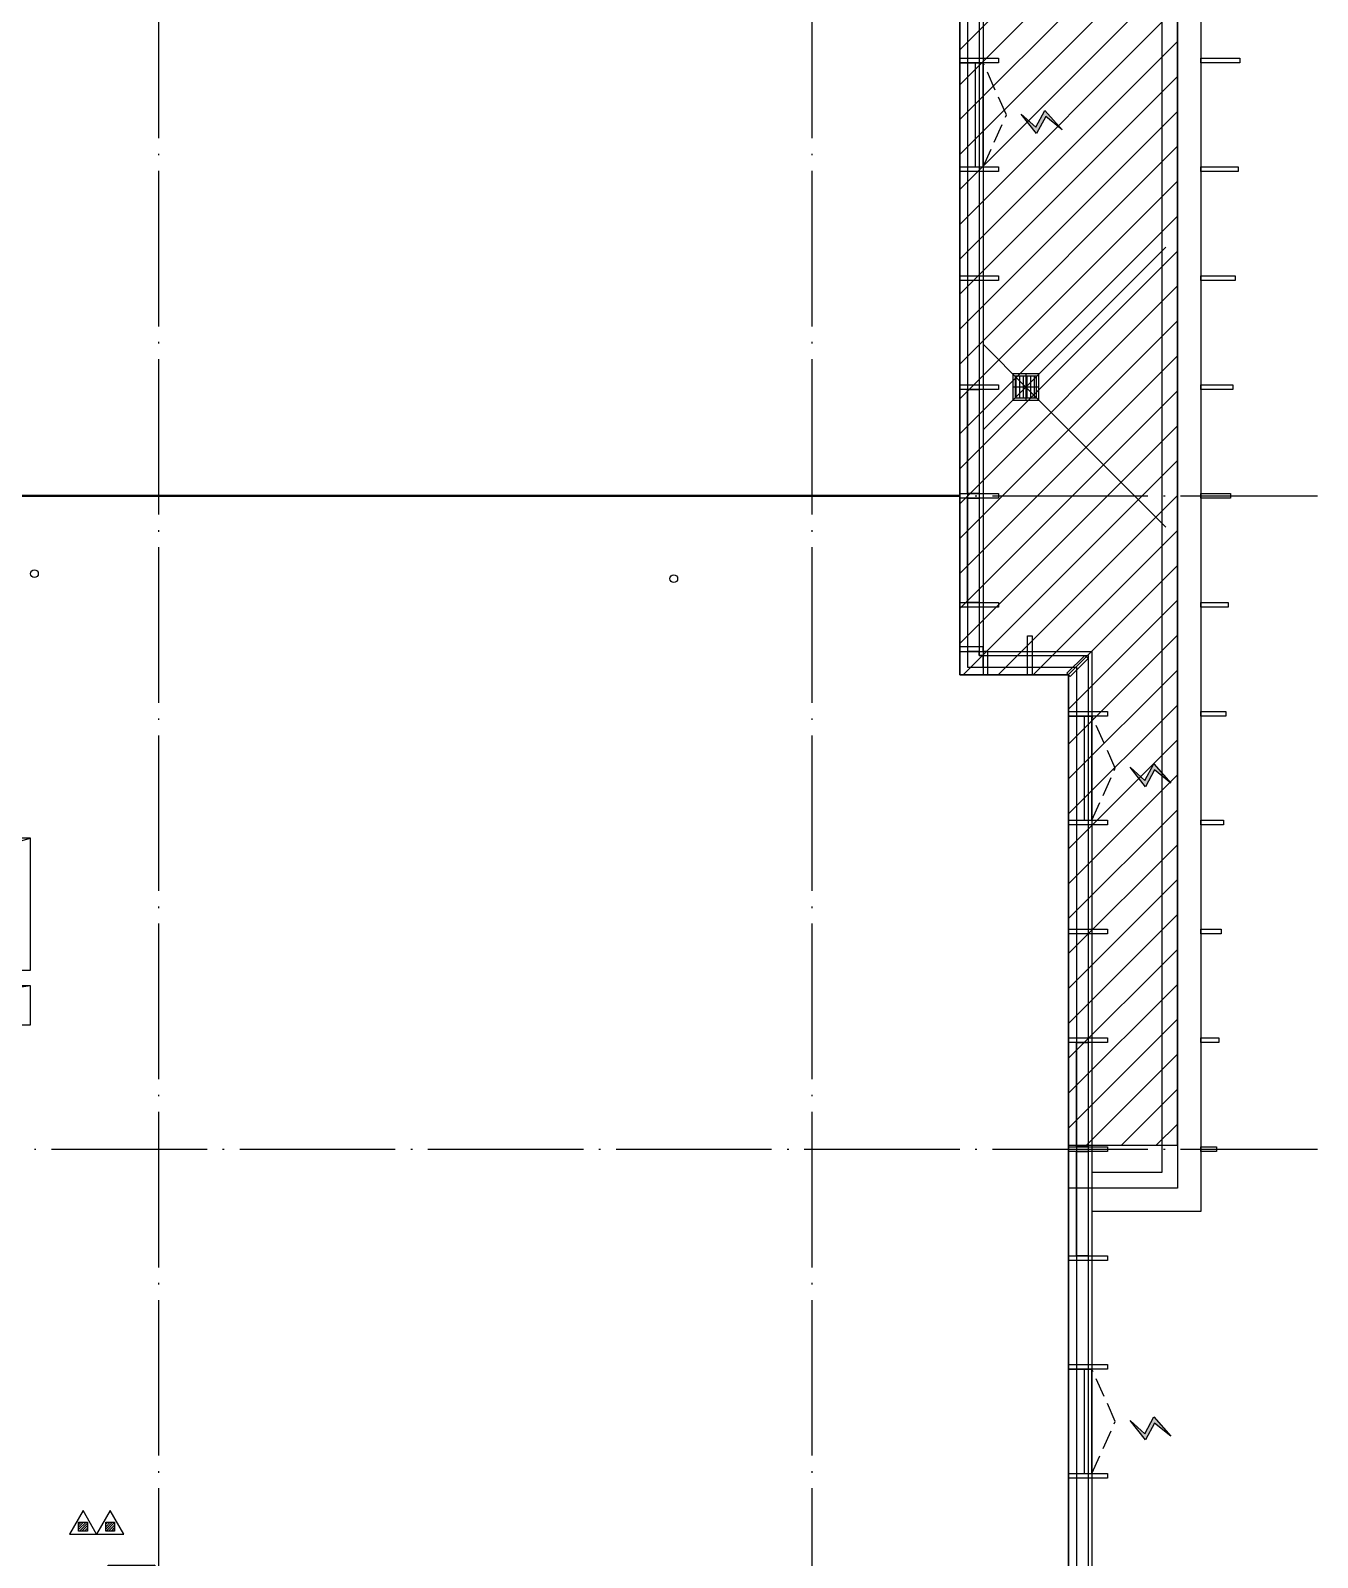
# Model space of a CAD drawing. Extents: x -186750 to 855523, y -12902 to 560425.
# Drawn here: x 31950 to 48500, y 189750 to 209384 of the extents above; entities that cross this region are included whole.
import ezdxf
from ezdxf.xclip import XClip

# ---------------------------------------------------------------- set-up
doc = ezdxf.new("R2010")
doc.units = 0
doc.header["$LTSCALE"] = 1000
doc.header["$MEASUREMENT"] = 0
doc.header["$XCLIPFRAME"] = 0
for name, pattern in [('10#楼幕墙$0$109-34 轴网$0$L1$0$$AUDIT_BAD_LTYPE1', [0]), ('10#楼幕墙$0$DASH', [0.35, 0.25, -0.1]), ('104-10 轴网$0$DOTE', [2.4200000000000004, 2, -0.2, 0.02, -0.2]), ('X-104 8#10#平面$0$109-34 轴网$0$L1$0$$AUDIT_BAD_LTYPE1', [0]), ('X-104 8#10#平面$0$DASH', [0.35, 0.25, -0.1])]:
    doc.linetypes.add(name, pattern=pattern)
doc.layers.add('10#楼幕墙$0$04-电动窗', color=1, linetype='Continuous', plot=False)
doc.layers.add('X-104 8#10#平面$0$04-不打印_辅助线', color=165, linetype='Continuous', plot=False)
for name, color, linetype in [('10#楼幕墙$0$A-C_玻璃幕墙', 140, 'Continuous'), ('10#楼幕墙$0$A-C_窗b', 191, 'Continuous'), ('10#楼幕墙$0$A-O_屋面', 252, 'Continuous'), ('10#楼幕墙$1$A-TECH_结构', 21, 'Continuous'), ('104-10 轴网$0$A_AXIS-轴线', 252, '104-10 轴网$0$DOTE'), ('EQUIP_消防', 7, 'Continuous'), ('VPIPE-雨水', 4, 'TG_Y'), ('X-104 8#10#平面$0$A-O_分水线', 127, 'Continuous'), ('X-104 8#10#平面$0$A-O_屋面', 201, 'Continuous'), ('X-104 8#10#平面$0$A-SUR_看线', 252, 'Continuous'), ('X-104 8#10#平面$0$A-TECH_结构', 252, 'Continuous')]:
    doc.layers.add(name, color=color, linetype=linetype)
doc.styles.add('TG_LINETYPE', font='romans2.shx', dxfattribs={"width": 0.8, "height": 3, "bigfont": 'hzdf2.shx'})
doc.linetypes.add('TG_Y', pattern='A,5,-0.3,["Y",TG_LINETYPE,S=0.1,R=0,X=-0.23,Y=-0.15],0', length=5.3)

# ---------------------------------------------------------------- blocks, each defined once
blk = doc.blocks.new('104-10 轴网')
at = {"layer": '104-10 轴网$0$A_AXIS-轴线', "linetype": '104-10 轴网$0$DOTE'}
for p, q in [((33599.99999999995, -6500.000000000015), (33600.00000000021, 40100.00000000004)), ((41999.99999999995, -6500.000000000015), (42000.00000000021, 40100.00000000004)), ((-6500.000000000022, 25199.99999999999), (48500.00000000018, 25200.00000000004)), ((-6500.000000000022, 16799.99999999999), (48500.00000000018, 16800.00000000004))]:
    blk.add_line(p, q, dxfattribs=at)
blk = doc.blocks.new('X-104 8#10#平面$0$uyrii7ur')
at = {"layer": 'X-104 8#10#平面$0$A-TECH_结构', "linetype": 'X-104 8#10#平面$0$109-34 轴网$0$L1$0$$AUDIT_BAD_LTYPE1'}
for points in [[(25249.99997658582, 20800.00000749383), (25850.00000000499, 20800.00000749383), (25850.00000000499, 19100.00000788411), (25249.99997658582, 19100.00000788411)], [(30800.00000000291, 19100.00000788414), (31949.9999765715, 19100.00000788414), (31949.9999765715, 20800.00000749389), (30800.00000000291, 20800.00000749389)], [(31249.99997658737, 18400.00000787905), (31949.99997657165, 18400.00000787905), (31949.99997657165, 18900.00000788405), (31249.99997658737, 18900.00000788405)], [(27449.9999765532, 10750.00000788458), (25849.99997655327, 10750.00000788458), (25849.99997655327, 11650.00000788731), (27449.9999765532, 11650.00000788731)], [(33549.99322787844, 10199.99893631577), (32949.99995488752, 10199.99893631577), (32949.99995488752, 11450.00000787922), (33549.99322787844, 11450.00000787922)], [(33549.99997317628, 8750.000027945673), (32949.99995863647, 8750.000027945673), (32949.99995863647, 9999.998936315766), (33549.99997317628, 9999.998936315766)], [(21649.99999999856, 7650.000007879251), (23149.99999999696, 7650.000007879251), (23149.99999999689, 8350.000000000058), (21649.99999999849, 8350.000000000058)]]:
    blk.add_lwpolyline(points, close=True, dxfattribs=at)
for points in [[(25850.00000000498, 20800.00000749383), (25335.49703044849, 20603.45774340531), (25249.99997658582, 19100.00000788411)], [(25849.99997655327, 10750.00000788458), (26036.99999999987, 11473.7839677821), (27449.99997655326, 11650.00000788731)], [(33549.99322787844, 10199.99893631577), (33549.99322787844, 11450.00000787998), (33078.99492861191, 11290.86848105729), (32949.99325937161, 10199.99893631577), (33549.99322787844, 10199.99893631577)], [(23149.99999999686, 8350.000000000058), (21746.26625576583, 8243.715887878352), (21649.99999999856, 7650.000007879251)]]:
    blk.add_lwpolyline(points, dxfattribs=at)
at = {"layer": 'X-104 8#10#平面$0$A-TECH_结构'}
for points in [[(30800.00000000274, 19100.00000788414), (30994.87325166486, 20538.04205661503), (31949.9999765715, 20800.00000749389)], [(31949.99997657165, 18900.00000788405), (31380.60406085144, 18817.14181262002), (31249.99997658737, 18400.00000787905)]]:
    blk.add_lwpolyline(points, dxfattribs=at)
for points in [[(17550.00009050622, 10050.00004004798), (17550.00004707376, 8750.000050116389), (17000.00000339406, 8750.000029312563), (17181.19745823395, 9940.41740318312)], [(17550.00006878999, 8750.000036196201), (17000.00000000306, 8750.000011481054), (17000.00000000306, 10049.99993964267), (17550.00006878999, 10049.99996435782)], [(33549.99997317628, 9999.998936315766), (33549.99997317628, 8750.000027945673), (32949.99995462794, 8749.999959031004), (33137.91965881834, 9881.415826070122)]]:
    blk.add_lwpolyline(points, close=True, dxfattribs=at)
blk = doc.blocks.new('X-104 8#10#平面$0$rhyseuyi')
at = {"layer": 'X-104 8#10#平面$0$04-不打印_辅助线', "linetype": 'X-104 8#10#平面$0$109-34 轴网$0$L1$0$$AUDIT_BAD_LTYPE1'}
h = blk.add_hatch(dxfattribs=at)
h.set_pattern_fill('ANSI31', color=256, scale=200)
h.set_pattern_definition([(45, (0, 0), (-224.5064030267288, 224.5064030267288), [])])
h.paths.add_polyline_path([(33100.00000000634, 212300), (43900.00000000006, 212300), (43900.00000000006, 201100), (45300.00000000006, 201100), (45300, 195050), (46700.00000000343, 195050), (46700.00000000359, 215099.9999861288), (33100.00000000634, 215099.9999861289)])
blk.add_lwpolyline([(33100.00000000629, 212300.0000000001), (43900, 212300.0000000001), (43900, 201100.0000000001), (45300, 201100.0000000001), (45299.99999999994, 195050.0000000001), (46700.00000000338, 195050.0000000001), (46700.00000000354, 215099.9999861289), (33100.00000000629, 215099.999986129), (33100.00000000629, 212300.0000000001)], dxfattribs=at)
at = {"layer": 'X-104 8#10#平面$0$A-TECH_结构', "linetype": 'X-104 8#10#平面$0$109-34 轴网$0$L1$0$$AUDIT_BAD_LTYPE1'}
blk.add_lwpolyline([(33100.00000000629, 212300.0000000001), (33100.00000000629, 215099.999986129), (46700.00000000354, 215099.9999861289), (46700.00000000338, 194499.9999860439), (45299.99999999994, 194499.9999860439)], dxfattribs=at)
blk.add_lwpolyline([(14900, 195500.0000000001), (-500, 195500.0000000001), (-500, 173500.0000000001), (17300, 173500.0000000001), (17300, 174900.0000000001), (28500, 174900.0000000001), (28500, 181599.9999860434), (28499.99999040505, 181599.9999860434), (28499.99999371942, 186549.9999873328), (33250.00000331164, 186549.9999873333), (33249.99999999683, 183500.0000000006), (33249.99999999275, 183500.0000000027), (33249.99999999287, 183300.0000000027), (45300, 183300.0000000001), (45300, 201100.0000000001), (43900, 201100.0000000001), (43900, 212300.0000000001), (21900, 212300.0000000001), (21900, 199700.0000000001), (14900, 199700.0000000001)], close=True, dxfattribs=at)
blk = doc.blocks.new('10#楼幕墙$0$ii')
blk.add_lwpolyline([(-1339.999257087533, -5.379672802519053e-05), (0.0007429124671034515, -5.379672802519053e-05), (0.0007429124671034515, -150.000053796728), (-1339.999257087533, -150.000053796728)], close=True)
blk = doc.blocks.new('10#楼幕墙$0$$TCHSYS$WIN2D')
for p, q in [((-0.5, 0.5), (0.5, 0.5)), ((-0.5, 0.5), (-0.4999999999999999, -0.5)), ((0.5, 0.5), (0.4999999999999998, -0.5)), ((0.5, 0.1666666666666666), (-0.5, 0.1666666666666666)), ((0.5, -0.1666666666666667), (-0.5, -0.1666666666666667)), ((-0.4999999999999999, -0.5), (0.5, -0.5))]:
    blk.add_line(p, q)
blk = doc.blocks.new('10#楼幕墙$0$开启扇')
at = {"layer": '10#楼幕墙$0$04-电动窗'}
h = blk.add_hatch(color=1, dxfattribs=at)
h.dxf.hatch_style = 1
h.paths.add_polyline_path([(680.5562354524154, 539.9632903847669), (509.7987490945379, 728.6290481947071), (726.3024437201093, 845.9672921814199), (478.2154791858056, 1065.595502953947), (646.9190324007068, 855.8806169162563), (430.4153377751354, 738.5423729295435)])
at = {"linetype": '10#楼幕墙$0$DASH'}
blk.add_lwpolyline([(0, 49.99999999714782), (670, 349.9999999971478), (1340, 49.99999999714782)], dxfattribs=at)
at = {"layer": '10#楼幕墙$0$04-电动窗', "color": 1}
blk.add_lwpolyline([(680.5562354524154, 539.9632903847669), (509.7987490945379, 728.6290481947071), (726.3024437201093, 845.9672921814199), (478.2154791858056, 1065.595502953947), (646.9190324007068, 855.8806169162563), (430.4153377751354, 738.5423729295435), (680.5562354524154, 539.9632903847669)], close=True, dxfattribs=at)
at = {"xscale": -1340, "yscale": 300, "zscale": 1340, "rotation": 180}
blk.add_blockref('10#楼幕墙$0$$TCHSYS$WIN2D', (670, -100), dxfattribs=at)
blk = doc.blocks.new('10#楼幕墙$0$A$C13E80662')
for points in [[(150.0005130732898, 150.2641038001748), (150.0005130732898, 200.2641038001238), (0.0005130732897669077, 200.2641038001238), (0.0005130732897669077, 0.2641038001238485), (150.0005130732898, 0.2641038001238485)], [(150.0005130732898, 0.2641038001747802), (200.0005130733043, 0.2641038001747802), (200.0005130733043, 150.2641038001748), (150.0005130732898, 150.2641038001748)]]:
    blk.add_lwpolyline(points)
blk = doc.blocks.new('10#楼幕墙')
at = {"layer": '10#楼幕墙$0$A-C_玻璃幕墙'}
for points in [[(34400.00000000006, 183000), (34400.00000000006, 181600), (28800.00000000006, 181600), (28800.00000000006, 174600), (17600.00000000006, 174600), (17600.00000000006, 173200), (-799.9999999999418, 173200), (-799.9999999999418, 195800), (14600.00000000006, 195800), (14600.00000000006, 200000), (21600.00000000006, 200000), (21600.00000000006, 212600), (44200.00000000006, 212600), (44200.00000000006, 201400), (45600.00000000006, 201400), (45600.00000000006, 183000)], [(34350.00000000006, 183050), (34350.00000000006, 181650), (28750.00000000006, 181650), (28750.00000000006, 174650), (17550.00000000006, 174650), (17550.00000000006, 173250), (-749.9999999999418, 173250), (-749.9999999999418, 195750), (14650.00000000006, 195750), (14650.00000000006, 199950), (21650.00000000006, 199950), (21650.00000000006, 212550), (44150.00000000006, 212550), (44150.00000000006, 201350), (45550.00000000006, 201350), (45550.00000000006, 183050)], [(34200.00000000006, 183200), (34200.00000000006, 181800), (28600.00000000006, 181800), (28600.00000000006, 174800), (17400.00000000006, 174800), (17400.00000000006, 173400), (-599.9999999999418, 173400), (-599.9999999999418, 195600), (14800.00000000006, 195600), (14800.00000000006, 199800), (21800.00000000006, 199800), (21800.00000000006, 212400), (44000.00000000006, 212400), (44000.00000000006, 201200), (45400.00000000006, 201200), (45400.00000000006, 183200)], [(44400.00000000239, 209029.9999859735), (44400.00000000239, 208969.9999859735), (43900.00000000355, 208969.9999859723), (43900.00000000355, 209029.9999859723)], [(47500.00000000052, 209029.9999860422), (47500.00000000052, 208969.9999860422), (47000.00000000448, 208969.999986043), (47000.00000000448, 209029.999986043)], [(44400.00000000239, 207629.9999860442), (44400.00000000239, 207569.9999860442), (43900.00000000355, 207569.9999860431), (43900.00000000355, 207629.9999860431)], [(47480.00000000052, 207629.9999860422), (47480.00000000052, 207569.9999860422), (47000.00000000448, 207569.999986043), (47000.00000000448, 207629.999986043)], [(44400.00000000239, 206229.9999860442), (44400.00000000239, 206169.9999860442), (43900.00000000355, 206169.9999860431), (43900.00000000355, 206229.9999860431)], [(47440.00000000076, 206229.9999860422), (47440.00000000076, 206169.9999860422), (47000.00000000448, 206169.999986043), (47000.00000000448, 206229.999986043)], [(44400.00000000239, 204829.9999860442), (44400.00000000239, 204769.9999860442), (43900.00000000355, 204769.9999860431), (43900.00000000355, 204829.9999860431)], [(47410.00000000052, 204829.9999860431), (47410.00000000052, 204769.9999860431), (47000.00000000448, 204769.9999860431), (47000.00000000448, 204829.9999860431)], [(44400.00000000239, 203429.9999860442), (44400.00000000239, 203369.9999860442), (43900.00000000355, 203369.999986043), (43900.00000000355, 203429.999986043)], [(47380.00000000052, 203429.9999999998), (47380.00000000052, 203369.9999999998), (47000.00000000448, 203369.9999860431), (47000.00000000448, 203429.9999860431)], [(44400.00000000215, 202029.9999859743), (44400.00000000215, 201969.9999859743), (43900.00000000355, 201969.9999859733), (43900.00000000355, 202029.9999859733)], [(47350.00000000355, 202029.9999860431), (47350.00000000355, 201969.9999860431), (47000.00000000448, 201969.9999860431), (47000.00000000448, 202029.9999860431)], [(44200.00000000006, 201400), (44200.00000000003, 201460.0000000001), (43900.00000000003, 201460), (43900, 201400)], [(44770.00000000239, 201599.9999860354), (44830.00000000239, 201599.9999860354), (44830.00000000355, 201099.9999860367), (44770.00000000355, 201099.9999860367)], [(44260.00000000009, 201400.0000000001), (44200.00000000006, 201400), (44200.00000000009, 201100), (44260.00000000009, 201100)], [(45278.78679656444, 201121.2132034356), (45321.21320343568, 201078.7867965644), (45550.00000000003, 201307.5735931288), (45507.57359312885, 201350)], [(45799.99999997561, 200629.9999860424), (45799.99999997561, 200569.9999860424), (45299.99999997957, 200569.9999860432), (45299.99999997957, 200629.9999860432)], [(47320.00000000355, 200629.9999860431), (47320.00000000355, 200569.9999860431), (47000.00000001147, 200569.9999860432), (47000.00000001147, 200629.9999860432)], [(45799.99999997561, 199229.999986043), (45799.99999997561, 199169.999986043), (45299.99999997538, 199169.9999860432), (45299.99999997538, 199229.9999860432)], [(47290.00000000355, 199229.999986043), (47290.00000000355, 199169.999986043), (47000.00000000728, 199169.9999860432), (47000.00000000728, 199229.9999860432)], [(45799.99999997561, 197829.9999860433), (45799.99999997561, 197769.9999860433), (45299.99999997538, 197769.9999860432), (45299.99999997538, 197829.9999860432)], [(47260.00000000355, 197829.9999860433), (47260.00000000355, 197769.9999860433), (47000.00000000751, 197769.9999860432), (47000.00000000751, 197829.9999860432)], [(45799.99999997561, 196429.9999860433), (45799.99999997561, 196369.9999860433), (45299.99999997538, 196369.9999860432), (45299.99999997538, 196429.9999860432)], [(47230.00000000355, 196429.9999860433), (47230.00000000355, 196369.9999860433), (47000.00000000751, 196369.9999860432), (47000.00000000751, 196429.9999860432)], [(45799.99999997561, 195029.9999860424), (45799.99999997561, 194969.9999860424), (45299.99999997538, 194969.9999860432), (45299.99999997538, 195029.9999860432)], [(47200.00000000751, 195029.9999860424), (47200.00000000751, 194969.9999860424), (47000.00000000751, 194969.9999860432), (47000.00000000751, 195029.9999860432)], [(45799.99999997561, 193629.9999860424), (45799.99999997561, 193569.9999860424), (45299.99999997561, 193569.9999860425), (45299.99999997561, 193629.9999860425)], [(45799.99999997538, 192229.9999860424), (45799.99999997538, 192169.9999860424), (45299.99999997561, 192169.9999860425), (45299.99999997561, 192229.9999860425)], [(45799.99999997538, 190829.9999860424), (45799.99999997538, 190769.9999860424), (45299.99999997561, 190769.9999860425), (45299.99999997561, 190829.9999860425)]]:
    blk.add_lwpolyline(points, close=True, dxfattribs=at)
at = {"layer": '10#楼幕墙$0$A-O_屋面'}
for points in [[(32800.00000000634, 212599.9999860432), (32800.00000000634, 215399.9999861289), (47000.00000000355, 215399.9999861289), (47000.00000000355, 194199.9999860439), (45599.99999997631, 194199.9999860432)], [(33100.00000000634, 212599.9999860432), (33100.00000000634, 215099.9999861289), (46700.00000000355, 215099.9999861289), (46700.00000000355, 194499.9999860438), (45599.99999997608, 194499.9999860432)], [(33300.00000000634, 212599.9999860432), (33300.00000000634, 214899.9999861289), (46500.00000000355, 214899.9999861289), (46500.00000000355, 194699.9999860437), (45599.99999997605, 194699.9999860432)]]:
    blk.add_lwpolyline(points, dxfattribs=at)
at = {"layer": '10#楼幕墙$1$A-TECH_结构'}
blk.add_lwpolyline([(34100.00000000006, 183300), (34100.00000000006, 181900), (28500.00000000006, 181900), (28500.00000000006, 174900), (17300.00000000006, 174900), (17300.00000000006, 173500), (-499.9999999999418, 173500), (-499.9999999999418, 195500), (14900.00000000006, 195500), (14900.00000000006, 199700), (21900.00000000006, 199700), (21900.00000000006, 212300), (43900.00000000006, 212300), (43900.00000000006, 201100), (45300.00000000006, 201100), (45300.00000000006, 183300)], close=True, dxfattribs=at)
at = {"layer": '10#楼幕墙$0$A-C_玻璃幕墙', "linetype": '10#楼幕墙$0$109-34 轴网$0$L1$0$$AUDIT_BAD_LTYPE1', "xscale": -1, "rotation": 270}
for p in [(44150.00000000355, 207629.9999859724), (45549.99999997631, 199229.9999860424)]:
    blk.add_blockref('10#楼幕墙$0$开启扇', p, dxfattribs=at)
at = {"layer": '10#楼幕墙$0$A-C_玻璃幕墙', "rotation": 270}
for p in [(44150.00000000029, 203429.9999859733), (44149.99999999959, 202029.9999859733), (45549.99999997538, 195029.9999860432), (45549.99999997561, 193630.0007289556)]:
    blk.add_blockref('10#楼幕墙$0$ii', p, dxfattribs=at)
at = {"layer": '10#楼幕墙$0$A-C_玻璃幕墙'}
blk.add_blockref('10#楼幕墙$0$A$C13E80662', (43999.99948692677, 201199.7358961999), dxfattribs=at)
at = {"layer": '10#楼幕墙$0$A-C_窗b', "color": 4, "linetype": '10#楼幕墙$0$109-34 轴网$0$L1$0$$AUDIT_BAD_LTYPE1', "xscale": -1, "rotation": 270}
blk.add_blockref('10#楼幕墙$0$开启扇', (45549.99999997654, 190829.9999860425), dxfattribs=at)
blk = doc.blocks.new('X-104 8#10#平面$0$jtkjuyriuy')
h = blk.add_hatch()
h.set_pattern_fill('ANSI31', color=8, scale=30, angle=45)
h.set_pattern_definition([(90, (0, 0), (-47.625, 1.06581410364015e-14), [])])
h.paths.add_polyline_path([(-138, 138), (138, 138), (138, -138), (-138, -138)])
for points in [[(-168, 168), (168, 168), (168, -168), (-168, -168)], [(-138, 138), (138, 138), (138, -138), (-138, -138)]]:
    blk.add_lwpolyline(points, close=True)
at = {"layer": 'X-104 8#10#平面$0$04-不打印_辅助线'}
for p, q in [((-168, 0), (168, 0)), ((0, 168), (0, -168))]:
    blk.add_line(p, q, dxfattribs=at)
blk = doc.blocks.new('X-104 8#10#平面')
at = {"layer": 'X-104 8#10#平面$0$A-O_分水线'}
for p, q in [((44750.00000000251, 204799.9999860443), (46549.99998604938, 206599.9999720911)), ((44750.00000000257, 204799.9999860442), (44200.00000000005, 205349.9999860468))]:
    blk.add_line(p, q, dxfattribs=at)
for points in [[(44750.00000000257, 204799.9999860443), (44200.00000000239, 204249.9999860442)], [(44672.25000000001, 204877.7499860468), (46550.00000000349, 202999.9999860433)]]:
    blk.add_lwpolyline(points, dxfattribs=at)
at = {"layer": 'X-104 8#10#平面$0$A-O_屋面'}
for points in [[(32800.00000000636, 212599.9999860433), (32800.00000000636, 215399.9999861289), (47000.00000000359, 215399.9999861289), (47000.00000000344, 194199.9999860439), (45599.9999999763, 194199.9999860432)], [(33100.00000000636, 212599.9999860433), (33100.00000000636, 215099.9999861289), (46700.00000000359, 215099.9999861289), (46700.00000000344, 194499.9999860438), (45599.99999997614, 194499.9999860432)]]:
    blk.add_lwpolyline(points, dxfattribs=at)
at = {"layer": 'X-104 8#10#平面$0$A-SUR_看线', "linetype": 'X-104 8#10#平面$0$DASH', "ltscale": 2, "const_width": 30}
blk.add_lwpolyline([(21900.00000000262, 203399.9999860433), (43900.00000000356, 203399.9999860434)], dxfattribs=at)
at = {"linetype": 'X-104 8#10#平面$0$109-34 轴网$0$L1$0$$AUDIT_BAD_LTYPE1'}
ref = blk.add_blockref('10#楼幕墙', (0, 0), dxfattribs=at)
XClip(ref).set_block_clipping_path([(-18549.99999999996, -12899.99999999999), (65550.00000000006, 343500.0000000001)])
ref = blk.add_blockref('104-10 轴网', (1.527951098978519e-10, 178200), dxfattribs=at)
XClip(ref).set_block_clipping_path([(-16049.999999999924, -11899.999999999913), (58049.99999999998, 45500)])
blk.add_blockref('X-104 8#10#平面$0$uyrii7ur', (1.746229827404022e-10, 178199.9999999999), dxfattribs=at)
at = {"layer": 'X-104 8#10#平面$0$A-O_分水线', "xscale": -1}
blk.add_blockref('X-104 8#10#平面$0$jtkjuyriuy', (44750.00000000257, 204799.9999860442), dxfattribs=at)
at = {"layer": 'X-104 8#10#平面$0$A-TECH_结构', "linetype": 'X-104 8#10#平面$0$109-34 轴网$0$L1$0$$AUDIT_BAD_LTYPE1'}
blk.add_blockref('X-104 8#10#平面$0$rhyseuyi', (5.820766091346741e-11, -1.164153218269348e-10), dxfattribs=at)
blk = doc.blocks.new('$TWTSYS$00000546')
h = blk.add_hatch()
h.set_pattern_fill('ANSI31', color=256, scale=200, style=0)
h.set_pattern_definition([(45, (-38543.80223862439, -6670.830405693208), (-17.67766952966369, 17.67766952966369), [])])
h.paths.add_polyline_path([(-64.92232553117356, 173.7449990885525), (64.922325531159, 173.7449990885525), (64.922325531159, 43.90034802621994), (-64.92232553117356, 43.90034802621994)])
for points in [[(0, 343.6163707387423), (-198.3870041439732, 0), (198.3870041439732, 0)], [(-64.92232553117356, 173.7449990885525), (64.922325531159, 173.7449990885525), (64.922325531159, 43.90034802621994), (-64.92232553117356, 43.90034802621994)]]:
    blk.add_lwpolyline(points, close=True)
blk = doc.blocks.new('灭火器2')
at = {"layer": 'EQUIP_消防', "xscale": 0.88, "yscale": 0.88, "zscale": 0.88, "rotation": 90.00000000000001}
for p in [(-4049632.307172487, -27063.59765158885), (-4049632.307172487, -27412.75877888233)]:
    blk.add_blockref('$TWTSYS$00000546', p, dxfattribs=at)

msp = doc.modelspace()

# ---------------------------------------------------------------- linework, layer by layer
at = {"layer": 'VPIPE-雨水', "color": 0, "linetype": 'Continuous'}
for centre in [(31999.99999999987, 202400.0000000015), (40222.06146600744, 202335.2058871718)]:
    msp.add_circle(centre, 50, dxfattribs=at)

# ---------------------------------------------------------------- block references
msp.add_blockref('X-104 8#10#平面', (0, 0))
at = {"layer": 'EQUIP_消防', "rotation": 270}
msp.add_blockref('灭火器2', (60038.17819180578, -3859582.307164597), dxfattribs=at)

doc.saveas('drawing.dxf')
